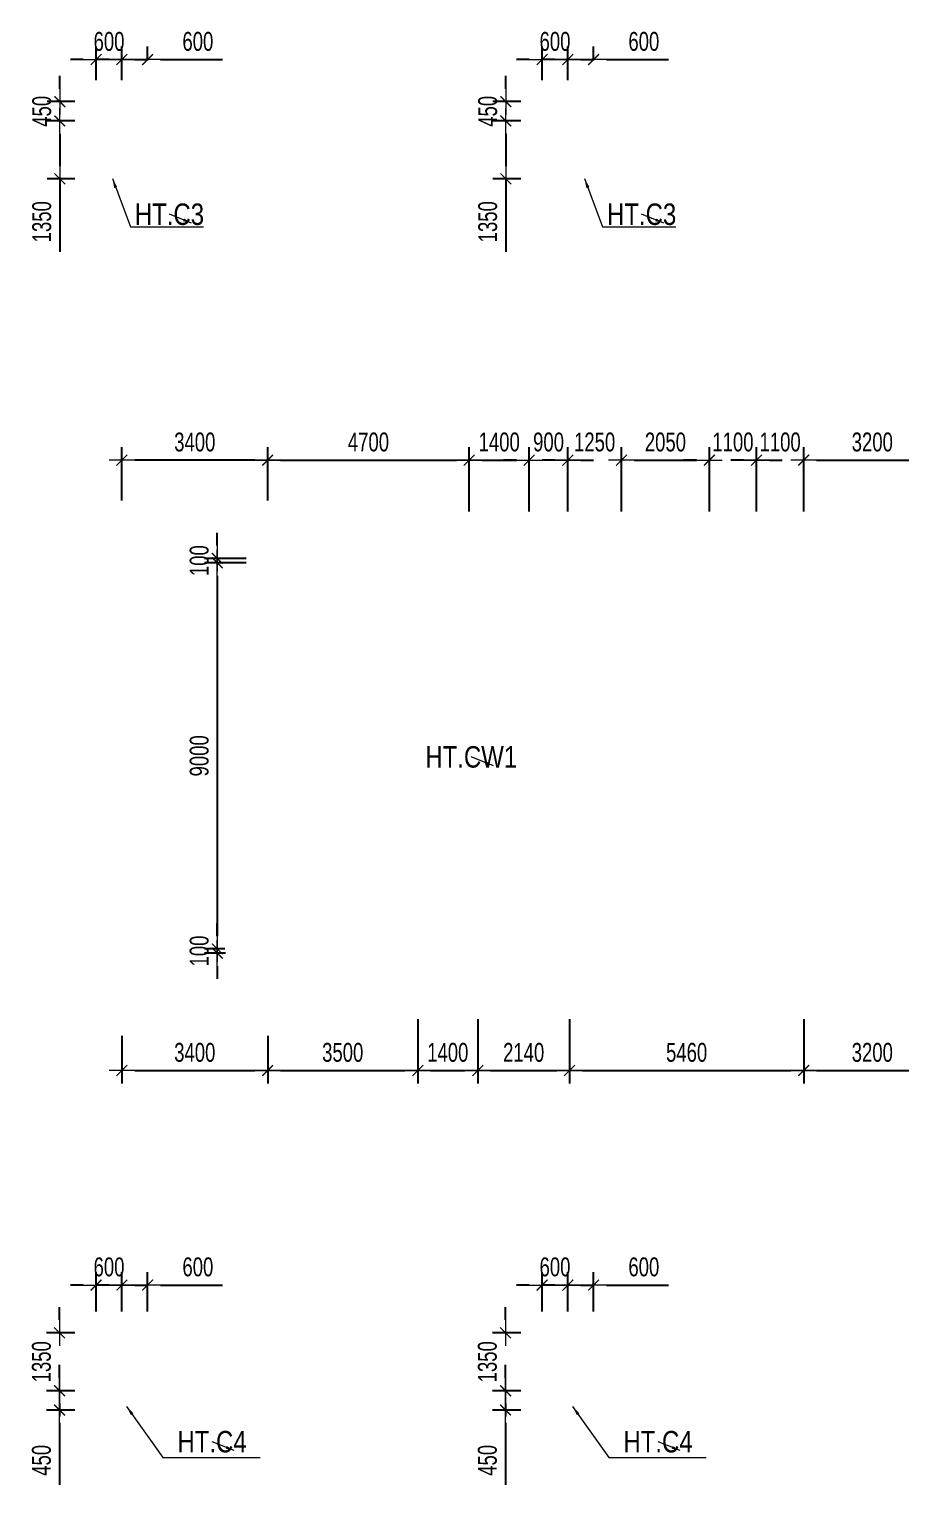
# Model space of a CAD drawing. Header units: millimetres. Extents: x -259680 to 286077, y -1281 to 94455.
# Drawn here: x 138187 to 158517, y 6705 to 40641 of the extents above; entities that cross this region are included whole.
import ezdxf
from ezdxf.enums import TextEntityAlignment as Align

# ---------------------------------------------------------------- set-up
doc = ezdxf.new("R2010")
doc.units = ezdxf.units.MM
doc.layers.get('0').update_dxf_attribs({"lineweight": 20})
doc.layers.get('Defpoints').update_dxf_attribs({"color": 151, "lineweight": 9})
for name, color, linetype, lineweight in [('$1$NDC_S_ANNO', 7, 'Continuous', 20), ('$1$NDC_S_BEAM NAME', 7, 'Continuous', 9), ('$1$NDC_S_DIM', 1, 'Continuous', 15), ('$1$NDC_S_VN TEXT', 7, 'Continuous', 20), ('NDC_S_DIM', 1, 'Continuous', 15)]:
    doc.layers.add(name, color=color, linetype=linetype, lineweight=lineweight)
doc.styles.add('$1$NDC_DIM', font='', dxfattribs={"width": 0.75})
doc.styles.add('$2$ARIAL', font='arial.ttf', dxfattribs={"width": 0.8})
doc.styles.add('NDC_DIM', font='', dxfattribs={"width": 0.75})
doc.styles.get('$1$NDC_DIM').set_extended_font_data('Dotum')
doc.styles.get('NDC_DIM').set_extended_font_data('Dotum')
doc.dimstyles.new('$0$NDC_dim_150', dxfattribs={"dimscale": 150, "dimtxt": 2.2, "dimasz": 1.5, "dimexe": 1.5, "dimexo": 2.5, "dimgap": 1, "dimtad": 1, "dimdec": 0, "dimzin": 0, "dimdsep": 46, "dimtxsty": '$1$NDC_DIM', "dimblk": '$1$DIMMARK', "dimcen": 0.09, "dimdle": 1.2, "dimclrd": 1, "dimclre": 1, "dimclrt": 3, "dimadec": 0, "dimazin": 0, "dimtfac": 1, "dimtdec": 0, "dimtix": 1, "dimtofl": 0, "dimtmove": 0, "dimatfit": 3, "dimfxl": 6, "dimfxlon": 1, "dimtolj": 1, "dimtzin": 0, "dimarcsym": 0})
doc.dimstyles.new('$1$NDC_dim_iso', dxfattribs={"dimtxt": 2.2, "dimasz": 1, "dimexe": 1.5, "dimexo": 2.5, "dimgap": 1, "dimtad": 1, "dimdec": 0, "dimzin": 0, "dimdsep": 46, "dimtxsty": '$1$NDC_DIM', "dimblk": '$1$DIMMARK', "dimcen": 0.09, "dimdle": 1.2, "dimclrd": 1, "dimclre": 1, "dimclrt": 3, "dimadec": 0, "dimazin": 0, "dimtfac": 1, "dimtdec": 0, "dimtix": 1, "dimtofl": 0, "dimtmove": 0, "dimatfit": 3, "dimfxl": 6, "dimfxlon": 1, "dimtolj": 1, "dimtzin": 0, "dimarcsym": 0})
doc.dimstyles.new('NDC_dim_200', dxfattribs={"dimscale": 200, "dimtxt": 2.2, "dimasz": 1.5, "dimexe": 1.5, "dimexo": 2.5, "dimgap": 1, "dimtad": 1, "dimdec": 0, "dimzin": 0, "dimdsep": 46, "dimtxsty": 'NDC_DIM', "dimblk": 'DIMMARK', "dimcen": 0.09, "dimdle": 1.2, "dimclrd": 1, "dimclre": 1, "dimclrt": 3, "dimadec": 0, "dimazin": 0, "dimtfac": 1, "dimtdec": 0, "dimtix": 1, "dimtofl": 0, "dimtmove": 0, "dimatfit": 3, "dimfxl": 6, "dimfxlon": 1, "dimtolj": 1, "dimtzin": 0, "dimarcsym": 0})

# ---------------------------------------------------------------- blocks, each defined once
blk = doc.blocks.new('$1$DIMMARK')
at = {"layer": '$1$NDC_S_DIM', "color": 1}
blk.add_line((-1.5, 0), (1, 0), dxfattribs=at)
at = {"layer": '$1$NDC_S_DIM', "color": 2, "const_width": 0.1}
blk.add_lwpolyline([(-0.42, -0.42), (0.42, 0.42)], dxfattribs=at)
blk = doc.blocks.new('DIMMARK')
at = {"layer": 'NDC_S_DIM', "color": 1}
blk.add_line((-1.5, 0), (1, 0), dxfattribs=at)
at = {"layer": 'NDC_S_DIM', "color": 2, "const_width": 0.1}
blk.add_lwpolyline([(-0.42, -0.42), (0.42, 0.42)], dxfattribs=at)
blk = doc.blocks.new('*D905')
at = {"layer": 'Defpoints', "color": 0, "ltscale": 100, "transparency": 16777216}
for p in [(139750, 38950), (138904, 38500), (139750, 38500)]:
    blk.add_point(p, dxfattribs=at)
at = {"layer": 'NDC_S_DIM', "color": 1, "lineweight": -2, "ltscale": 100, "transparency": 16777216}
for p, q in [((138904, 39250), (138904, 39550)), ((139250, 38950), (138604, 38950)), ((139250, 38500), (138604, 38500)), ((138904, 38200), (138904, 37900))]:
    blk.add_line(p, q, dxfattribs=at)
at = {"layer": 'NDC_S_DIM', "color": 1, "lineweight": -2, "ltscale": 100, "transparency": 16777216, "xscale": 300, "yscale": 300, "zscale": 300}
for p, rotation in [((138904, 38950), 270), ((138904, 38500), 90)]:
    blk.add_blockref('DIMMARK', p, dxfattribs=dict(at, rotation=rotation))
at = {"layer": 'NDC_S_DIM', "color": 3, "ltscale": 100, "transparency": 16777216, "insert": (138483, 38725), "char_height": 440, "attachment_point": 5, "rotation": 90, "style": 'NDC_DIM'}
blk.add_mtext('\\A1;450', dxfattribs=at)
blk = doc.blocks.new('*D906')
at = {"layer": 'Defpoints', "color": 0, "ltscale": 100, "transparency": 16777216}
for p in [(139750, 38500), (138904, 37150), (139750, 37150)]:
    blk.add_point(p, dxfattribs=at)
at = {"layer": 'NDC_S_DIM', "color": 1, "lineweight": -2, "ltscale": 100, "transparency": 16777216}
for p, q in [((139250, 38500), (138604, 38500)), ((138904, 38200), (138904, 37450)), ((139250, 37150), (138604, 37150)), ((138904, 37150), (138904, 35452))]:
    blk.add_line(p, q, dxfattribs=at)
at = {"layer": 'NDC_S_DIM', "color": 1, "lineweight": -2, "ltscale": 100, "transparency": 16777216, "xscale": 300, "yscale": 300, "zscale": 300}
for p, rotation in [((138904, 38500), 90), ((138904, 37150), 270)]:
    blk.add_blockref('DIMMARK', p, dxfattribs=dict(at, rotation=rotation))
at = {"layer": 'NDC_S_DIM', "color": 3, "ltscale": 100, "transparency": 16777216, "insert": (138483, 36151), "char_height": 440, "attachment_point": 5, "rotation": 90, "style": 'NDC_DIM'}
blk.add_mtext('\\A1;1350', dxfattribs=at)
blk = doc.blocks.new('*D907')
at = {"layer": 'Defpoints', "color": 0, "ltscale": 100, "transparency": 16777216}
for p in [(140350, 39932), (139750, 38950), (140350, 38950)]:
    blk.add_point(p, dxfattribs=at)
at = {"layer": 'NDC_S_DIM', "color": 1, "lineweight": -2, "ltscale": 100, "transparency": 16777216}
for p, q in [((139750, 39450), (139750, 40232)), ((140350, 39450), (140350, 40232)), ((139450, 39932), (139150, 39932)), ((140650, 39932), (140950, 39932))]:
    blk.add_line(p, q, dxfattribs=at)
at = {"layer": 'NDC_S_DIM', "color": 1, "lineweight": -2, "ltscale": 100, "transparency": 16777216, "xscale": 300, "yscale": 300, "zscale": 300}
blk.add_blockref('DIMMARK', (139750, 39932), dxfattribs=at)
at = {"layer": 'NDC_S_DIM', "color": 1, "lineweight": -2, "ltscale": 100, "transparency": 16777216, "xscale": 300, "yscale": 300, "zscale": 300, "rotation": 180}
blk.add_blockref('DIMMARK', (140350, 39932), dxfattribs=at)
at = {"layer": 'NDC_S_DIM', "color": 3, "ltscale": 100, "transparency": 16777216, "insert": (140050, 40352), "char_height": 440, "attachment_point": 5, "style": 'NDC_DIM'}
blk.add_mtext('\\A1;600', dxfattribs=at)
blk = doc.blocks.new('*D908')
at = {"layer": 'Defpoints', "color": 0, "ltscale": 100, "transparency": 16777216}
for p in [(140950, 39932), (140350, 39413), (140950, 39413)]:
    blk.add_point(p, dxfattribs=at)
at = {"layer": 'NDC_S_DIM', "color": 1, "lineweight": -2, "ltscale": 100, "transparency": 16777216}
for p, q in [((140350, 39913), (140350, 40232)), ((140950, 39913), (140950, 40232)), ((140050, 39932), (139750, 39932)), ((141250, 39932), (142694, 39932))]:
    blk.add_line(p, q, dxfattribs=at)
at = {"layer": 'NDC_S_DIM', "color": 1, "lineweight": -2, "ltscale": 100, "transparency": 16777216, "xscale": 300, "yscale": 300, "zscale": 300}
blk.add_blockref('DIMMARK', (140350, 39932), dxfattribs=at)
at = {"layer": 'NDC_S_DIM', "color": 1, "lineweight": -2, "ltscale": 100, "transparency": 16777216, "xscale": 300, "yscale": 300, "zscale": 300, "rotation": 180}
blk.add_blockref('DIMMARK', (140950, 39932), dxfattribs=at)
at = {"layer": 'NDC_S_DIM', "color": 3, "ltscale": 100, "transparency": 16777216, "insert": (142122, 40352), "char_height": 440, "attachment_point": 5, "style": 'NDC_DIM'}
blk.add_mtext('\\A1;600', dxfattribs=at)
blk = doc.blocks.new('*D909')
at = {"layer": 'Defpoints', "color": 0, "ltscale": 100, "transparency": 16777216}
for p in [(150150, 38950), (149304, 38500), (150150, 38500)]:
    blk.add_point(p, dxfattribs=at)
at = {"layer": 'NDC_S_DIM', "color": 1, "lineweight": -2, "ltscale": 100, "transparency": 16777216}
for p, q in [((149304, 39250), (149304, 39550)), ((149650, 38950), (149004, 38950)), ((149650, 38500), (149004, 38500)), ((149304, 38200), (149304, 37900))]:
    blk.add_line(p, q, dxfattribs=at)
at = {"layer": 'NDC_S_DIM', "color": 1, "lineweight": -2, "ltscale": 100, "transparency": 16777216, "xscale": 300, "yscale": 300, "zscale": 300}
for p, rotation in [((149304, 38950), 270), ((149304, 38500), 90)]:
    blk.add_blockref('DIMMARK', p, dxfattribs=dict(at, rotation=rotation))
at = {"layer": 'NDC_S_DIM', "color": 3, "ltscale": 100, "transparency": 16777216, "insert": (148883, 38725), "char_height": 440, "attachment_point": 5, "rotation": 90, "style": 'NDC_DIM'}
blk.add_mtext('\\A1;450', dxfattribs=at)
blk = doc.blocks.new('*D910')
at = {"layer": 'Defpoints', "color": 0, "ltscale": 100, "transparency": 16777216}
for p in [(150150, 38500), (149304, 37150), (150150, 37150)]:
    blk.add_point(p, dxfattribs=at)
at = {"layer": 'NDC_S_DIM', "color": 1, "lineweight": -2, "ltscale": 100, "transparency": 16777216}
for p, q in [((149650, 38500), (149004, 38500)), ((149304, 38200), (149304, 37450)), ((149650, 37150), (149004, 37150)), ((149304, 37150), (149304, 35452))]:
    blk.add_line(p, q, dxfattribs=at)
at = {"layer": 'NDC_S_DIM', "color": 1, "lineweight": -2, "ltscale": 100, "transparency": 16777216, "xscale": 300, "yscale": 300, "zscale": 300}
for p, rotation in [((149304, 38500), 90), ((149304, 37150), 270)]:
    blk.add_blockref('DIMMARK', p, dxfattribs=dict(at, rotation=rotation))
at = {"layer": 'NDC_S_DIM', "color": 3, "ltscale": 100, "transparency": 16777216, "insert": (148883, 36151), "char_height": 440, "attachment_point": 5, "rotation": 90, "style": 'NDC_DIM'}
blk.add_mtext('\\A1;1350', dxfattribs=at)
blk = doc.blocks.new('*D911')
at = {"layer": 'Defpoints', "color": 0, "ltscale": 100, "transparency": 16777216}
for p in [(150750, 39932), (150150, 38950), (150750, 38950)]:
    blk.add_point(p, dxfattribs=at)
at = {"layer": 'NDC_S_DIM', "color": 1, "lineweight": -2, "ltscale": 100, "transparency": 16777216}
for p, q in [((150150, 39450), (150150, 40232)), ((150750, 39450), (150750, 40232)), ((149850, 39932), (149550, 39932)), ((151050, 39932), (151350, 39932))]:
    blk.add_line(p, q, dxfattribs=at)
at = {"layer": 'NDC_S_DIM', "color": 1, "lineweight": -2, "ltscale": 100, "transparency": 16777216, "xscale": 300, "yscale": 300, "zscale": 300}
blk.add_blockref('DIMMARK', (150150, 39932), dxfattribs=at)
at = {"layer": 'NDC_S_DIM', "color": 1, "lineweight": -2, "ltscale": 100, "transparency": 16777216, "xscale": 300, "yscale": 300, "zscale": 300, "rotation": 180}
blk.add_blockref('DIMMARK', (150750, 39932), dxfattribs=at)
at = {"layer": 'NDC_S_DIM', "color": 3, "ltscale": 100, "transparency": 16777216, "insert": (150450, 40352), "char_height": 440, "attachment_point": 5, "style": 'NDC_DIM'}
blk.add_mtext('\\A1;600', dxfattribs=at)
blk = doc.blocks.new('*D912')
at = {"layer": 'Defpoints', "color": 0, "ltscale": 100, "transparency": 16777216}
for p in [(151350, 39932), (150750, 39413), (151350, 39413)]:
    blk.add_point(p, dxfattribs=at)
at = {"layer": 'NDC_S_DIM', "color": 1, "lineweight": -2, "ltscale": 100, "transparency": 16777216}
for p, q in [((150750, 39913), (150750, 40232)), ((151350, 39913), (151350, 40232)), ((150450, 39932), (150150, 39932)), ((151650, 39932), (153094, 39932))]:
    blk.add_line(p, q, dxfattribs=at)
at = {"layer": 'NDC_S_DIM', "color": 1, "lineweight": -2, "ltscale": 100, "transparency": 16777216, "xscale": 300, "yscale": 300, "zscale": 300}
blk.add_blockref('DIMMARK', (150750, 39932), dxfattribs=at)
at = {"layer": 'NDC_S_DIM', "color": 1, "lineweight": -2, "ltscale": 100, "transparency": 16777216, "xscale": 300, "yscale": 300, "zscale": 300, "rotation": 180}
blk.add_blockref('DIMMARK', (151350, 39932), dxfattribs=at)
at = {"layer": 'NDC_S_DIM', "color": 3, "ltscale": 100, "transparency": 16777216, "insert": (152522, 40352), "char_height": 440, "attachment_point": 5, "style": 'NDC_DIM'}
blk.add_mtext('\\A1;600', dxfattribs=at)
blk = doc.blocks.new('*D939')
at = {"layer": 'Defpoints', "color": 0, "ltscale": 100, "transparency": 16777216}
for p in [(139750, 10250), (138896, 8900), (139750, 8900)]:
    blk.add_point(p, dxfattribs=at)
at = {"layer": 'NDC_S_DIM', "color": 1, "lineweight": -2, "ltscale": 100, "transparency": 16777216}
for p, q in [((138896, 10550), (138896, 10850)), ((139250, 10250), (138596, 10250)), ((139250, 8900), (138596, 8900)), ((138896, 8600), (138896, 8300))]:
    blk.add_line(p, q, dxfattribs=at)
at = {"layer": 'NDC_S_DIM', "color": 1, "lineweight": -2, "ltscale": 100, "transparency": 16777216, "xscale": 300, "yscale": 300, "zscale": 300}
for p, rotation in [((138896, 10250), 270), ((138896, 8900), 90)]:
    blk.add_blockref('DIMMARK', p, dxfattribs=dict(at, rotation=rotation))
at = {"layer": 'NDC_S_DIM', "color": 3, "ltscale": 100, "transparency": 16777216, "insert": (138475, 9575), "char_height": 440, "attachment_point": 5, "rotation": 90, "style": 'NDC_DIM'}
blk.add_mtext('\\A1;1350', dxfattribs=at)
blk = doc.blocks.new('*D940')
at = {"layer": 'Defpoints', "color": 0, "ltscale": 100, "transparency": 16777216}
for p in [(139750, 8900), (138896, 8450), (139750, 8450)]:
    blk.add_point(p, dxfattribs=at)
at = {"layer": 'NDC_S_DIM', "color": 1, "lineweight": -2, "ltscale": 100, "transparency": 16777216}
for p, q in [((138896, 9200), (138896, 9500)), ((139250, 8900), (138596, 8900)), ((139250, 8450), (138596, 8450)), ((138896, 8150), (138896, 6705))]:
    blk.add_line(p, q, dxfattribs=at)
at = {"layer": 'NDC_S_DIM', "color": 1, "lineweight": -2, "ltscale": 100, "transparency": 16777216, "xscale": 300, "yscale": 300, "zscale": 300}
for p, rotation in [((138896, 8900), 270), ((138896, 8450), 90)]:
    blk.add_blockref('DIMMARK', p, dxfattribs=dict(at, rotation=rotation))
at = {"layer": 'NDC_S_DIM', "color": 3, "ltscale": 100, "transparency": 16777216, "insert": (138475, 7277), "char_height": 440, "attachment_point": 5, "rotation": 90, "style": 'NDC_DIM'}
blk.add_mtext('\\A1;450', dxfattribs=at)
blk = doc.blocks.new('*D941')
at = {"layer": 'Defpoints', "color": 0, "ltscale": 100, "transparency": 16777216}
for p in [(140350, 11363), (139750, 10250), (140350, 10250)]:
    blk.add_point(p, dxfattribs=at)
at = {"layer": 'NDC_S_DIM', "color": 1, "lineweight": -2, "ltscale": 100, "transparency": 16777216}
for p, q in [((139750, 10750), (139750, 11663)), ((140350, 10750), (140350, 11663)), ((139450, 11363), (139150, 11363)), ((140650, 11363), (140950, 11363))]:
    blk.add_line(p, q, dxfattribs=at)
at = {"layer": 'NDC_S_DIM', "color": 1, "lineweight": -2, "ltscale": 100, "transparency": 16777216, "xscale": 300, "yscale": 300, "zscale": 300}
blk.add_blockref('DIMMARK', (139750, 11363), dxfattribs=at)
at = {"layer": 'NDC_S_DIM', "color": 1, "lineweight": -2, "ltscale": 100, "transparency": 16777216, "xscale": 300, "yscale": 300, "zscale": 300, "rotation": 180}
blk.add_blockref('DIMMARK', (140350, 11363), dxfattribs=at)
at = {"layer": 'NDC_S_DIM', "color": 3, "ltscale": 100, "transparency": 16777216, "insert": (140050, 11784), "char_height": 440, "attachment_point": 5, "style": 'NDC_DIM'}
blk.add_mtext('\\A1;600', dxfattribs=at)
blk = doc.blocks.new('*D942')
at = {"layer": 'Defpoints', "color": 0, "ltscale": 100, "transparency": 16777216}
for p in [(140950, 11363), (140350, 10250), (140950, 10250)]:
    blk.add_point(p, dxfattribs=at)
at = {"layer": 'NDC_S_DIM', "color": 1, "lineweight": -2, "ltscale": 100, "transparency": 16777216}
for p, q in [((140350, 10750), (140350, 11663)), ((140950, 10750), (140950, 11663)), ((140050, 11363), (139750, 11363)), ((141250, 11363), (142694, 11363))]:
    blk.add_line(p, q, dxfattribs=at)
at = {"layer": 'NDC_S_DIM', "color": 1, "lineweight": -2, "ltscale": 100, "transparency": 16777216, "xscale": 300, "yscale": 300, "zscale": 300}
blk.add_blockref('DIMMARK', (140350, 11363), dxfattribs=at)
at = {"layer": 'NDC_S_DIM', "color": 1, "lineweight": -2, "ltscale": 100, "transparency": 16777216, "xscale": 300, "yscale": 300, "zscale": 300, "rotation": 180}
blk.add_blockref('DIMMARK', (140950, 11363), dxfattribs=at)
at = {"layer": 'NDC_S_DIM', "color": 3, "ltscale": 100, "transparency": 16777216, "insert": (142122, 11784), "char_height": 440, "attachment_point": 5, "style": 'NDC_DIM'}
blk.add_mtext('\\A1;600', dxfattribs=at)
blk = doc.blocks.new('*D945')
at = {"layer": 'Defpoints', "color": 0, "ltscale": 100, "transparency": 16777216}
for p in [(150150, 10250), (149296, 8900), (150150, 8900)]:
    blk.add_point(p, dxfattribs=at)
at = {"layer": 'NDC_S_DIM', "color": 1, "lineweight": -2, "ltscale": 100, "transparency": 16777216}
for p, q in [((149296, 10550), (149296, 10850)), ((149650, 10250), (148996, 10250)), ((149650, 8900), (148996, 8900)), ((149296, 8600), (149296, 8300))]:
    blk.add_line(p, q, dxfattribs=at)
at = {"layer": 'NDC_S_DIM', "color": 1, "lineweight": -2, "ltscale": 100, "transparency": 16777216, "xscale": 300, "yscale": 300, "zscale": 300}
for p, rotation in [((149296, 10250), 270), ((149296, 8900), 90)]:
    blk.add_blockref('DIMMARK', p, dxfattribs=dict(at, rotation=rotation))
at = {"layer": 'NDC_S_DIM', "color": 3, "ltscale": 100, "transparency": 16777216, "insert": (148875, 9575), "char_height": 440, "attachment_point": 5, "rotation": 90, "style": 'NDC_DIM'}
blk.add_mtext('\\A1;1350', dxfattribs=at)
blk = doc.blocks.new('*D946')
at = {"layer": 'Defpoints', "color": 0, "ltscale": 100, "transparency": 16777216}
for p in [(150150, 8900), (149296, 8450), (150150, 8450)]:
    blk.add_point(p, dxfattribs=at)
at = {"layer": 'NDC_S_DIM', "color": 1, "lineweight": -2, "ltscale": 100, "transparency": 16777216}
for p, q in [((149296, 9200), (149296, 9500)), ((149650, 8900), (148996, 8900)), ((149650, 8450), (148996, 8450)), ((149296, 8150), (149296, 6705))]:
    blk.add_line(p, q, dxfattribs=at)
at = {"layer": 'NDC_S_DIM', "color": 1, "lineweight": -2, "ltscale": 100, "transparency": 16777216, "xscale": 300, "yscale": 300, "zscale": 300}
for p, rotation in [((149296, 8900), 270), ((149296, 8450), 90)]:
    blk.add_blockref('DIMMARK', p, dxfattribs=dict(at, rotation=rotation))
at = {"layer": 'NDC_S_DIM', "color": 3, "ltscale": 100, "transparency": 16777216, "insert": (148875, 7277), "char_height": 440, "attachment_point": 5, "rotation": 90, "style": 'NDC_DIM'}
blk.add_mtext('\\A1;450', dxfattribs=at)
blk = doc.blocks.new('*D943')
at = {"layer": 'Defpoints', "color": 0, "ltscale": 100, "transparency": 16777216}
for p in [(150750, 11363), (150150, 10250), (150750, 10250)]:
    blk.add_point(p, dxfattribs=at)
at = {"layer": 'NDC_S_DIM', "color": 1, "lineweight": -2, "ltscale": 100, "transparency": 16777216}
for p, q in [((150150, 10750), (150150, 11663)), ((150750, 10750), (150750, 11663)), ((149850, 11363), (149550, 11363)), ((151050, 11363), (151350, 11363))]:
    blk.add_line(p, q, dxfattribs=at)
at = {"layer": 'NDC_S_DIM', "color": 1, "lineweight": -2, "ltscale": 100, "transparency": 16777216, "xscale": 300, "yscale": 300, "zscale": 300}
blk.add_blockref('DIMMARK', (150150, 11363), dxfattribs=at)
at = {"layer": 'NDC_S_DIM', "color": 1, "lineweight": -2, "ltscale": 100, "transparency": 16777216, "xscale": 300, "yscale": 300, "zscale": 300, "rotation": 180}
blk.add_blockref('DIMMARK', (150750, 11363), dxfattribs=at)
at = {"layer": 'NDC_S_DIM', "color": 3, "ltscale": 100, "transparency": 16777216, "insert": (150450, 11784), "char_height": 440, "attachment_point": 5, "style": 'NDC_DIM'}
blk.add_mtext('\\A1;600', dxfattribs=at)
blk = doc.blocks.new('*D944')
at = {"layer": 'Defpoints', "color": 0, "ltscale": 100, "transparency": 16777216}
for p in [(151350, 11363), (150750, 10250), (151350, 10250)]:
    blk.add_point(p, dxfattribs=at)
at = {"layer": 'NDC_S_DIM', "color": 1, "lineweight": -2, "ltscale": 100, "transparency": 16777216}
for p, q in [((150750, 10750), (150750, 11663)), ((151350, 10750), (151350, 11663)), ((150450, 11363), (150150, 11363)), ((151650, 11363), (153094, 11363))]:
    blk.add_line(p, q, dxfattribs=at)
at = {"layer": 'NDC_S_DIM', "color": 1, "lineweight": -2, "ltscale": 100, "transparency": 16777216, "xscale": 300, "yscale": 300, "zscale": 300}
blk.add_blockref('DIMMARK', (150750, 11363), dxfattribs=at)
at = {"layer": 'NDC_S_DIM', "color": 1, "lineweight": -2, "ltscale": 100, "transparency": 16777216, "xscale": 300, "yscale": 300, "zscale": 300, "rotation": 180}
blk.add_blockref('DIMMARK', (151350, 11363), dxfattribs=at)
at = {"layer": 'NDC_S_DIM', "color": 3, "ltscale": 100, "transparency": 16777216, "insert": (152522, 11784), "char_height": 440, "attachment_point": 5, "style": 'NDC_DIM'}
blk.add_mtext('\\A1;600', dxfattribs=at)
blk = doc.blocks.new('*D976')
at = {"layer": 'Defpoints', "color": 0, "ltscale": 100, "transparency": 16777216}
for p in [(140350, 30593), (140350, 29149), (143750, 29149)]:
    blk.add_point(p, dxfattribs=at)
at = {"layer": 'NDC_S_DIM', "color": 1, "lineweight": -2, "ltscale": 100, "transparency": 16777216}
for p, q in [((140350, 29649), (140350, 30893)), ((143750, 29649), (143750, 30893)), ((143450, 30593), (140650, 30593))]:
    blk.add_line(p, q, dxfattribs=at)
at = {"layer": 'NDC_S_DIM', "color": 1, "lineweight": -2, "ltscale": 100, "transparency": 16777216, "xscale": 300, "yscale": 300, "zscale": 300, "rotation": 180}
blk.add_blockref('DIMMARK', (140350, 30593), dxfattribs=at)
at = {"layer": 'NDC_S_DIM', "color": 1, "lineweight": -2, "ltscale": 100, "transparency": 16777216, "xscale": 300, "yscale": 300, "zscale": 300}
blk.add_blockref('DIMMARK', (143750, 30593), dxfattribs=at)
at = {"layer": 'NDC_S_DIM', "color": 3, "ltscale": 100, "transparency": 16777216, "insert": (142050, 31014), "char_height": 440, "attachment_point": 5, "style": 'NDC_DIM'}
blk.add_mtext('\\A1;3400', dxfattribs=at)
blk = doc.blocks.new('*D977')
at = {"layer": 'Defpoints', "color": 0, "ltscale": 100, "transparency": 16777216}
for p in [(148450, 30593), (143750, 29149), (148450, 28300)]:
    blk.add_point(p, dxfattribs=at)
at = {"layer": 'NDC_S_DIM', "color": 1, "lineweight": -2, "ltscale": 100, "transparency": 16777216}
for p, q in [((143750, 29649), (143750, 30893)), ((148450, 29393), (148450, 30893)), ((144050, 30593), (148150, 30593))]:
    blk.add_line(p, q, dxfattribs=at)
at = {"layer": 'NDC_S_DIM', "color": 1, "lineweight": -2, "ltscale": 100, "transparency": 16777216, "xscale": 300, "yscale": 300, "zscale": 300, "rotation": 180}
blk.add_blockref('DIMMARK', (143750, 30593), dxfattribs=at)
at = {"layer": 'NDC_S_DIM', "color": 1, "lineweight": -2, "ltscale": 100, "transparency": 16777216, "xscale": 300, "yscale": 300, "zscale": 300}
blk.add_blockref('DIMMARK', (148450, 30593), dxfattribs=at)
at = {"layer": 'NDC_S_DIM', "color": 3, "ltscale": 100, "transparency": 16777216, "insert": (146100, 31014), "char_height": 440, "attachment_point": 5, "style": 'NDC_DIM'}
blk.add_mtext('\\A1;4700', dxfattribs=at)
blk = doc.blocks.new('*D978')
at = {"layer": 'Defpoints', "color": 0, "ltscale": 100, "transparency": 16777216}
for p in [(149850, 30593), (148450, 28300), (149850, 28300)]:
    blk.add_point(p, dxfattribs=at)
at = {"layer": 'NDC_S_DIM', "color": 1, "lineweight": -2, "ltscale": 100, "transparency": 16777216}
for p, q in [((148450, 29393), (148450, 30893)), ((149850, 29393), (149850, 30893)), ((148750, 30593), (149550, 30593))]:
    blk.add_line(p, q, dxfattribs=at)
at = {"layer": 'NDC_S_DIM', "color": 1, "lineweight": -2, "ltscale": 100, "transparency": 16777216, "xscale": 300, "yscale": 300, "zscale": 300, "rotation": 180}
blk.add_blockref('DIMMARK', (148450, 30593), dxfattribs=at)
at = {"layer": 'NDC_S_DIM', "color": 1, "lineweight": -2, "ltscale": 100, "transparency": 16777216, "xscale": 300, "yscale": 300, "zscale": 300}
blk.add_blockref('DIMMARK', (149850, 30593), dxfattribs=at)
at = {"layer": 'NDC_S_DIM', "color": 3, "ltscale": 100, "transparency": 16777216, "insert": (149150, 31014), "char_height": 440, "attachment_point": 5, "style": 'NDC_DIM'}
blk.add_mtext('\\A1;1400', dxfattribs=at)
blk = doc.blocks.new('*D979')
at = {"layer": 'Defpoints', "color": 0, "ltscale": 100, "transparency": 16777216}
for p in [(150750, 30593), (149850, 28300), (150750, 28300)]:
    blk.add_point(p, dxfattribs=at)
at = {"layer": 'NDC_S_DIM', "color": 1, "lineweight": -2, "ltscale": 100, "transparency": 16777216}
for p, q in [((149850, 29393), (149850, 30893)), ((150750, 29393), (150750, 30893)), ((149550, 30593), (149250, 30593)), ((151050, 30593), (151350, 30593))]:
    blk.add_line(p, q, dxfattribs=at)
at = {"layer": 'NDC_S_DIM', "color": 1, "lineweight": -2, "ltscale": 100, "transparency": 16777216, "xscale": 300, "yscale": 300, "zscale": 300}
blk.add_blockref('DIMMARK', (149850, 30593), dxfattribs=at)
at = {"layer": 'NDC_S_DIM', "color": 1, "lineweight": -2, "ltscale": 100, "transparency": 16777216, "xscale": 300, "yscale": 300, "zscale": 300, "rotation": 180}
blk.add_blockref('DIMMARK', (150750, 30593), dxfattribs=at)
at = {"layer": 'NDC_S_DIM', "color": 3, "ltscale": 100, "transparency": 16777216, "insert": (150300, 31014), "char_height": 440, "attachment_point": 5, "style": 'NDC_DIM'}
blk.add_mtext('\\A1;900', dxfattribs=at)
blk = doc.blocks.new('*D980')
at = {"layer": 'Defpoints', "color": 0, "ltscale": 100, "transparency": 16777216}
for p in [(152000, 30593), (150750, 28300), (152000, 28300)]:
    blk.add_point(p, dxfattribs=at)
at = {"layer": 'NDC_S_DIM', "color": 1, "lineweight": -2, "ltscale": 100, "transparency": 16777216}
for p, q in [((150750, 29393), (150750, 30893)), ((152000, 29393), (152000, 30893)), ((150450, 30593), (150150, 30593)), ((152300, 30593), (152600, 30593))]:
    blk.add_line(p, q, dxfattribs=at)
at = {"layer": 'NDC_S_DIM', "color": 1, "lineweight": -2, "ltscale": 100, "transparency": 16777216, "xscale": 300, "yscale": 300, "zscale": 300}
blk.add_blockref('DIMMARK', (150750, 30593), dxfattribs=at)
at = {"layer": 'NDC_S_DIM', "color": 1, "lineweight": -2, "ltscale": 100, "transparency": 16777216, "xscale": 300, "yscale": 300, "zscale": 300, "rotation": 180}
blk.add_blockref('DIMMARK', (152000, 30593), dxfattribs=at)
at = {"layer": 'NDC_S_DIM', "color": 3, "ltscale": 100, "transparency": 16777216, "insert": (151375, 31014), "char_height": 440, "attachment_point": 5, "style": 'NDC_DIM'}
blk.add_mtext('\\A1;1250', dxfattribs=at)
blk = doc.blocks.new('*D981')
at = {"layer": 'Defpoints', "color": 0, "ltscale": 100, "transparency": 16777216}
for p in [(154050, 30593), (152000, 28300), (154050, 28300)]:
    blk.add_point(p, dxfattribs=at)
at = {"layer": 'NDC_S_DIM', "color": 1, "lineweight": -2, "ltscale": 100, "transparency": 16777216}
for p, q in [((152000, 29393), (152000, 30893)), ((154050, 29393), (154050, 30893)), ((152300, 30593), (153750, 30593))]:
    blk.add_line(p, q, dxfattribs=at)
at = {"layer": 'NDC_S_DIM', "color": 1, "lineweight": -2, "ltscale": 100, "transparency": 16777216, "xscale": 300, "yscale": 300, "zscale": 300, "rotation": 180}
blk.add_blockref('DIMMARK', (152000, 30593), dxfattribs=at)
at = {"layer": 'NDC_S_DIM', "color": 1, "lineweight": -2, "ltscale": 100, "transparency": 16777216, "xscale": 300, "yscale": 300, "zscale": 300}
blk.add_blockref('DIMMARK', (154050, 30593), dxfattribs=at)
at = {"layer": 'NDC_S_DIM', "color": 3, "ltscale": 100, "transparency": 16777216, "insert": (153025, 31014), "char_height": 440, "attachment_point": 5, "style": 'NDC_DIM'}
blk.add_mtext('\\A1;2050', dxfattribs=at)
blk = doc.blocks.new('*D982')
at = {"layer": 'Defpoints', "color": 0, "ltscale": 100, "transparency": 16777216}
for p in [(155150, 30593), (154050, 28300), (155150, 28300)]:
    blk.add_point(p, dxfattribs=at)
at = {"layer": 'NDC_S_DIM', "color": 1, "lineweight": -2, "ltscale": 100, "transparency": 16777216}
for p, q in [((154050, 29393), (154050, 30893)), ((155150, 29393), (155150, 30893)), ((153750, 30593), (153450, 30593)), ((155450, 30593), (155750, 30593))]:
    blk.add_line(p, q, dxfattribs=at)
at = {"layer": 'NDC_S_DIM', "color": 1, "lineweight": -2, "ltscale": 100, "transparency": 16777216, "xscale": 300, "yscale": 300, "zscale": 300}
blk.add_blockref('DIMMARK', (154050, 30593), dxfattribs=at)
at = {"layer": 'NDC_S_DIM', "color": 1, "lineweight": -2, "ltscale": 100, "transparency": 16777216, "xscale": 300, "yscale": 300, "zscale": 300, "rotation": 180}
blk.add_blockref('DIMMARK', (155150, 30593), dxfattribs=at)
at = {"layer": 'NDC_S_DIM', "color": 3, "ltscale": 100, "transparency": 16777216, "insert": (154600, 31014), "char_height": 440, "attachment_point": 5, "style": 'NDC_DIM'}
blk.add_mtext('\\A1;1100', dxfattribs=at)
blk = doc.blocks.new('*D983')
at = {"layer": 'Defpoints', "color": 0, "ltscale": 100, "transparency": 16777216}
for p in [(156250, 30593), (155150, 28300), (156250, 28300)]:
    blk.add_point(p, dxfattribs=at)
at = {"layer": 'NDC_S_DIM', "color": 1, "lineweight": -2, "ltscale": 100, "transparency": 16777216}
for p, q in [((155150, 29393), (155150, 30893)), ((156250, 29393), (156250, 30893)), ((154850, 30593), (154550, 30593)), ((156550, 30593), (156850, 30593))]:
    blk.add_line(p, q, dxfattribs=at)
at = {"layer": 'NDC_S_DIM', "color": 1, "lineweight": -2, "ltscale": 100, "transparency": 16777216, "xscale": 300, "yscale": 300, "zscale": 300}
blk.add_blockref('DIMMARK', (155150, 30593), dxfattribs=at)
at = {"layer": 'NDC_S_DIM', "color": 1, "lineweight": -2, "ltscale": 100, "transparency": 16777216, "xscale": 300, "yscale": 300, "zscale": 300, "rotation": 180}
blk.add_blockref('DIMMARK', (156250, 30593), dxfattribs=at)
at = {"layer": 'NDC_S_DIM', "color": 3, "ltscale": 100, "transparency": 16777216, "insert": (155700, 31014), "char_height": 440, "attachment_point": 5, "style": 'NDC_DIM'}
blk.add_mtext('\\A1;1100', dxfattribs=at)
blk = doc.blocks.new('*D984')
at = {"layer": 'Defpoints', "color": 0, "ltscale": 100, "transparency": 16777216}
for p in [(159450, 30593), (156250, 28300), (159450, 28300)]:
    blk.add_point(p, dxfattribs=at)
at = {"layer": 'NDC_S_DIM', "color": 1, "lineweight": -2, "ltscale": 100, "transparency": 16777216}
for p, q in [((156250, 29393), (156250, 30893)), ((159450, 29393), (159450, 30893)), ((156550, 30593), (159150, 30593))]:
    blk.add_line(p, q, dxfattribs=at)
at = {"layer": 'NDC_S_DIM', "color": 1, "lineweight": -2, "ltscale": 100, "transparency": 16777216, "xscale": 300, "yscale": 300, "zscale": 300, "rotation": 180}
blk.add_blockref('DIMMARK', (156250, 30593), dxfattribs=at)
at = {"layer": 'NDC_S_DIM', "color": 1, "lineweight": -2, "ltscale": 100, "transparency": 16777216, "xscale": 300, "yscale": 300, "zscale": 300}
blk.add_blockref('DIMMARK', (159450, 30593), dxfattribs=at)
at = {"layer": 'NDC_S_DIM', "color": 3, "ltscale": 100, "transparency": 16777216, "insert": (157850, 31014), "char_height": 440, "attachment_point": 5, "style": 'NDC_DIM'}
blk.add_mtext('\\A1;3200', dxfattribs=at)
blk = doc.blocks.new('*D997')
at = {"layer": 'Defpoints', "color": 0, "ltscale": 100, "transparency": 16777216}
for p in [(140350, 17675), (143750, 17675), (143750, 16365)]:
    blk.add_point(p, dxfattribs=at)
at = {"layer": 'NDC_S_DIM', "color": 1, "lineweight": -2, "ltscale": 100, "transparency": 16777216}
for p, q in [((140350, 17175), (140350, 16065)), ((143750, 17175), (143750, 16065)), ((140650, 16365), (143450, 16365))]:
    blk.add_line(p, q, dxfattribs=at)
at = {"layer": 'NDC_S_DIM', "color": 1, "lineweight": -2, "ltscale": 100, "transparency": 16777216, "xscale": 300, "yscale": 300, "zscale": 300, "rotation": 180}
blk.add_blockref('DIMMARK', (140350, 16365), dxfattribs=at)
at = {"layer": 'NDC_S_DIM', "color": 1, "lineweight": -2, "ltscale": 100, "transparency": 16777216, "xscale": 300, "yscale": 300, "zscale": 300}
blk.add_blockref('DIMMARK', (143750, 16365), dxfattribs=at)
at = {"layer": 'NDC_S_DIM', "color": 3, "ltscale": 100, "transparency": 16777216, "insert": (142050, 16785), "char_height": 440, "attachment_point": 5, "style": 'NDC_DIM'}
blk.add_mtext('\\A1;3400', dxfattribs=at)
blk = doc.blocks.new('*D998')
at = {"layer": 'Defpoints', "color": 0, "ltscale": 100, "transparency": 16777216}
for p in [(147250, 19100), (143750, 17675), (147250, 16365)]:
    blk.add_point(p, dxfattribs=at)
at = {"layer": 'NDC_S_DIM', "color": 1, "lineweight": -2, "ltscale": 100, "transparency": 16777216}
for p, q in [((147250, 17565), (147250, 16065)), ((143750, 17175), (143750, 16065)), ((144050, 16365), (146950, 16365))]:
    blk.add_line(p, q, dxfattribs=at)
at = {"layer": 'NDC_S_DIM', "color": 1, "lineweight": -2, "ltscale": 100, "transparency": 16777216, "xscale": 300, "yscale": 300, "zscale": 300, "rotation": 180}
blk.add_blockref('DIMMARK', (143750, 16365), dxfattribs=at)
at = {"layer": 'NDC_S_DIM', "color": 1, "lineweight": -2, "ltscale": 100, "transparency": 16777216, "xscale": 300, "yscale": 300, "zscale": 300}
blk.add_blockref('DIMMARK', (147250, 16365), dxfattribs=at)
at = {"layer": 'NDC_S_DIM', "color": 3, "ltscale": 100, "transparency": 16777216, "insert": (145500, 16785), "char_height": 440, "attachment_point": 5, "style": 'NDC_DIM'}
blk.add_mtext('\\A1;3500', dxfattribs=at)
blk = doc.blocks.new('*D999')
at = {"layer": 'Defpoints', "color": 0, "ltscale": 100, "transparency": 16777216}
for p in [(147250, 19100), (148650, 19100), (148650, 16365)]:
    blk.add_point(p, dxfattribs=at)
at = {"layer": 'NDC_S_DIM', "color": 1, "lineweight": -2, "ltscale": 100, "transparency": 16777216}
for p, q in [((147250, 17565), (147250, 16065)), ((148650, 17565), (148650, 16065)), ((147550, 16365), (148350, 16365))]:
    blk.add_line(p, q, dxfattribs=at)
at = {"layer": 'NDC_S_DIM', "color": 1, "lineweight": -2, "ltscale": 100, "transparency": 16777216, "xscale": 300, "yscale": 300, "zscale": 300, "rotation": 180}
blk.add_blockref('DIMMARK', (147250, 16365), dxfattribs=at)
at = {"layer": 'NDC_S_DIM', "color": 1, "lineweight": -2, "ltscale": 100, "transparency": 16777216, "xscale": 300, "yscale": 300, "zscale": 300}
blk.add_blockref('DIMMARK', (148650, 16365), dxfattribs=at)
at = {"layer": 'NDC_S_DIM', "color": 3, "ltscale": 100, "transparency": 16777216, "insert": (147950, 16785), "char_height": 440, "attachment_point": 5, "style": 'NDC_DIM'}
blk.add_mtext('\\A1;1400', dxfattribs=at)
blk = doc.blocks.new('*D1000')
at = {"layer": 'Defpoints', "color": 0, "ltscale": 100, "transparency": 16777216}
for p in [(148650, 19100), (150790, 19100), (150790, 16365)]:
    blk.add_point(p, dxfattribs=at)
at = {"layer": 'NDC_S_DIM', "color": 1, "lineweight": -2, "ltscale": 100, "transparency": 16777216}
for p, q in [((148650, 17565), (148650, 16065)), ((150790, 17565), (150790, 16065)), ((148950, 16365), (150490, 16365))]:
    blk.add_line(p, q, dxfattribs=at)
at = {"layer": 'NDC_S_DIM', "color": 1, "lineweight": -2, "ltscale": 100, "transparency": 16777216, "xscale": 300, "yscale": 300, "zscale": 300, "rotation": 180}
blk.add_blockref('DIMMARK', (148650, 16365), dxfattribs=at)
at = {"layer": 'NDC_S_DIM', "color": 1, "lineweight": -2, "ltscale": 100, "transparency": 16777216, "xscale": 300, "yscale": 300, "zscale": 300}
blk.add_blockref('DIMMARK', (150790, 16365), dxfattribs=at)
at = {"layer": 'NDC_S_DIM', "color": 3, "ltscale": 100, "transparency": 16777216, "insert": (149720, 16785), "char_height": 440, "attachment_point": 5, "style": 'NDC_DIM'}
blk.add_mtext('\\A1;2140', dxfattribs=at)
blk = doc.blocks.new('*D1001')
at = {"layer": 'Defpoints', "color": 0, "ltscale": 100, "transparency": 16777216}
for p in [(150790, 19100), (156250, 19100), (156250, 16365)]:
    blk.add_point(p, dxfattribs=at)
at = {"layer": 'NDC_S_DIM', "color": 1, "lineweight": -2, "ltscale": 100, "transparency": 16777216}
for p, q in [((150790, 17565), (150790, 16065)), ((156250, 17565), (156250, 16065)), ((151090, 16365), (155950, 16365))]:
    blk.add_line(p, q, dxfattribs=at)
at = {"layer": 'NDC_S_DIM', "color": 1, "lineweight": -2, "ltscale": 100, "transparency": 16777216, "xscale": 300, "yscale": 300, "zscale": 300, "rotation": 180}
blk.add_blockref('DIMMARK', (150790, 16365), dxfattribs=at)
at = {"layer": 'NDC_S_DIM', "color": 1, "lineweight": -2, "ltscale": 100, "transparency": 16777216, "xscale": 300, "yscale": 300, "zscale": 300}
blk.add_blockref('DIMMARK', (156250, 16365), dxfattribs=at)
at = {"layer": 'NDC_S_DIM', "color": 3, "ltscale": 100, "transparency": 16777216, "insert": (153520, 16785), "char_height": 440, "attachment_point": 5, "style": 'NDC_DIM'}
blk.add_mtext('\\A1;5460', dxfattribs=at)
blk = doc.blocks.new('*D1002')
at = {"layer": 'Defpoints', "color": 0, "ltscale": 100, "transparency": 16777216}
for p in [(156250, 19100), (159450, 19090), (159450, 16365)]:
    blk.add_point(p, dxfattribs=at)
at = {"layer": 'NDC_S_DIM', "color": 1, "lineweight": -2, "ltscale": 100, "transparency": 16777216}
for p, q in [((156250, 17565), (156250, 16065)), ((159450, 17565), (159450, 16065)), ((156550, 16365), (159150, 16365))]:
    blk.add_line(p, q, dxfattribs=at)
at = {"layer": 'NDC_S_DIM', "color": 1, "lineweight": -2, "ltscale": 100, "transparency": 16777216, "xscale": 300, "yscale": 300, "zscale": 300, "rotation": 180}
blk.add_blockref('DIMMARK', (156250, 16365), dxfattribs=at)
at = {"layer": 'NDC_S_DIM', "color": 1, "lineweight": -2, "ltscale": 100, "transparency": 16777216, "xscale": 300, "yscale": 300, "zscale": 300}
blk.add_blockref('DIMMARK', (159450, 16365), dxfattribs=at)
at = {"layer": 'NDC_S_DIM', "color": 3, "ltscale": 100, "transparency": 16777216, "insert": (157850, 16785), "char_height": 440, "attachment_point": 5, "style": 'NDC_DIM'}
blk.add_mtext('\\A1;3200', dxfattribs=at)
blk = doc.blocks.new('*D1009')
at = {"layer": 'Defpoints', "color": 0, "ltscale": 100, "transparency": 16777216}
for p in [(142575, 28200), (143750, 28300), (143750, 28200)]:
    blk.add_point(p, dxfattribs=at)
at = {"layer": 'NDC_S_DIM', "color": 1, "lineweight": -2, "ltscale": 100, "transparency": 16777216}
for p, q in [((142575, 28600), (142575, 28900)), ((143250, 28300), (142275, 28300)), ((143250, 28200), (142275, 28200)), ((142575, 27900), (142575, 27600))]:
    blk.add_line(p, q, dxfattribs=at)
at = {"layer": 'NDC_S_DIM', "color": 1, "lineweight": -2, "ltscale": 100, "transparency": 16777216, "xscale": 300, "yscale": 300, "zscale": 300}
for p, rotation in [((142575, 28300), 270), ((142575, 28200), 90)]:
    blk.add_blockref('DIMMARK', p, dxfattribs=dict(at, rotation=rotation))
at = {"layer": 'NDC_S_DIM', "color": 3, "ltscale": 100, "transparency": 16777216, "insert": (142155, 28250), "char_height": 440, "attachment_point": 5, "rotation": 90, "style": 'NDC_DIM'}
blk.add_mtext('\\A1;100', dxfattribs=at)
blk = doc.blocks.new('*D1010')
at = {"layer": 'Defpoints', "color": 0, "ltscale": 100, "transparency": 16777216}
for p in [(143750, 28200), (142575, 19200), (143253, 19200)]:
    blk.add_point(p, dxfattribs=at)
at = {"layer": 'NDC_S_DIM', "color": 1, "lineweight": -2, "ltscale": 100, "transparency": 16777216}
for p, q in [((143250, 28200), (142275, 28200)), ((142575, 27900), (142575, 19500)), ((142753, 19200), (142275, 19200))]:
    blk.add_line(p, q, dxfattribs=at)
at = {"layer": 'NDC_S_DIM', "color": 1, "lineweight": -2, "ltscale": 100, "transparency": 16777216, "xscale": 300, "yscale": 300, "zscale": 300}
for p, rotation in [((142575, 28200), 90), ((142575, 19200), 270)]:
    blk.add_blockref('DIMMARK', p, dxfattribs=dict(at, rotation=rotation))
at = {"layer": 'NDC_S_DIM', "color": 3, "ltscale": 100, "transparency": 16777216, "insert": (142155, 23700), "char_height": 440, "attachment_point": 5, "rotation": 90, "style": 'NDC_DIM'}
blk.add_mtext('\\A1;9000', dxfattribs=at)
blk = doc.blocks.new('*D1011')
at = {"layer": 'Defpoints', "color": 0, "ltscale": 100, "transparency": 16777216}
for p in [(142575, 19100), (143253, 19200), (143270, 19100)]:
    blk.add_point(p, dxfattribs=at)
at = {"layer": 'NDC_S_DIM', "color": 1, "lineweight": -2, "ltscale": 100, "transparency": 16777216}
for p, q in [((142575, 19500), (142575, 19800)), ((142753, 19200), (142275, 19200)), ((142770, 19100), (142275, 19100)), ((142575, 18800), (142575, 18500))]:
    blk.add_line(p, q, dxfattribs=at)
at = {"layer": 'NDC_S_DIM', "color": 1, "lineweight": -2, "ltscale": 100, "transparency": 16777216, "xscale": 300, "yscale": 300, "zscale": 300}
for p, rotation in [((142575, 19200), 270), ((142575, 19100), 90)]:
    blk.add_blockref('DIMMARK', p, dxfattribs=dict(at, rotation=rotation))
at = {"layer": 'NDC_S_DIM', "color": 3, "ltscale": 100, "transparency": 16777216, "insert": (142155, 19150), "char_height": 440, "attachment_point": 5, "rotation": 90, "style": 'NDC_DIM'}
blk.add_mtext('\\A1;100', dxfattribs=at)
blk = doc.blocks.new('*U220')
at = {"layer": '$1$NDC_S_ANNO', "ltscale": 0.8, "style": '$2$ARIAL', "width": 0.8}
blk.add_attdef('TEN', text='', height=2.5, dxfattribs=at).set_placement((-2.58, 1.03), align=Align.MIDDLE_CENTER)
at = {"layer": '$1$NDC_S_ANNO', "ltscale": 0.8, "style": '$2$ARIAL', "width": 0.8, "flags": 1}
blk.add_attdef('CHU_THICH', text='', height=2.5, dxfattribs=at).set_placement((0, 0), align=Align.MIDDLE_CENTER)
at = {"layer": 'Defpoints'}
blk.add_leader([(0, 0), (-2.58, 1.03)], dimstyle='$1$NDC_dim_iso', override={"dimgap": 0.625, "dimtad": 0}, dxfattribs=at)
blk = doc.blocks.new('$0$co t check')
at = {"layer": '$1$NDC_S_BEAM NAME', "xscale": 200, "yscale": 200, "zscale": 200}
blk.add_blockref('*U220', (146973, 23470), dxfattribs=at).add_auto_attribs({'TEN': 'HT.CW1'})
at = {"layer": '$1$NDC_S_VN TEXT', "xscale": 200, "yscale": 200, "zscale": 200}
for p, values in [((139935, 36120), {'TEN': 'HT.C3'}), ((150946, 36120), {'TEN': 'HT.C3'}), ((140928, 7506), {'TEN': 'HT.C4'}), ((151328, 7506), {'TEN': 'HT.C4'})]:
    blk.add_blockref('*U220', p, dxfattribs=at).add_auto_attribs(values)
for points in [[(138087, 37158), (138510, 36033), (140215, 36033)], [(149098, 37158), (149521, 36033), (151226, 36033)], [(138419, 8536), (139262, 7347), (141536, 7347)], [(148819, 8536), (149662, 7347), (151936, 7347)]]:
    blk.add_leader(points, dimstyle='$0$NDC_dim_150', override={"dimgap": 1, "dimtad": 0})

msp = doc.modelspace()

# ---------------------------------------------------------------- block references
at = {"layer": '$1$NDC_S_DIM'}
msp.add_blockref('$0$co t check', (2040.6, 0), dxfattribs=at)

# ---------------------------------------------------------------- dimensions: what is measured, and where the dimension line sits
at = {"layer": 'NDC_S_DIM', "ltscale": 100}
for base, p1, p2, picture, middle in [((140350, 39932), (139750, 38950), (140350, 38950), '*D907', (140050, 40352.3)), ((150750, 39932), (150150, 38950), (150750, 38950), '*D911', (150450, 40352.3)), ((140350, 30593.2), (143750, 29148.7), (140350, 29148.7), '*D976', (142050, 31013.5)), ((143750, 16364.7), (140350, 17674.7), (143750, 17674.7), '*D997', (142050, 16785)), ((140350, 11363.3), (139750, 10250), (140350, 10250), '*D941', (140050, 11783.6)), ((150750, 11363.3), (150150, 10250), (150750, 10250), '*D943', (150450, 11783.6))]:
    dim = msp.add_linear_dim(base=base, p1=p1, p2=p2, dimstyle='NDC_dim_200', dxfattribs=at)
    dim.commit()
    dim.dimension.update_dxf_attribs({"geometry": picture, "text_midpoint": middle})
for base, p1, p2, picture, middle in [((140950, 39932), (140350, 39413.2), (140950, 39413.2), '*D908', (142122.1, 39932)), ((151350, 39932), (150750, 39413.2), (151350, 39413.2), '*D912', (152522.1, 39932)), ((140950, 11363.3), (140350, 10250), (140950, 10250), '*D942', (142122.1, 11363.3)), ((151350, 11363.3), (150750, 10250), (151350, 10250), '*D944', (152522.1, 11363.3))]:
    dim = msp.add_linear_dim(base=base, p1=p1, p2=p2, dimstyle='NDC_dim_200', dxfattribs=at)
    dim.commit()
    dim.dimension.update_dxf_attribs({"geometry": picture, "text_midpoint": middle, "dimtype": 160})
for base, p1, p2, picture, middle in [((138903.6, 38500), (139750, 38950), (139750, 38500), '*D905', (138483.3, 38725)), ((149303.6, 38500), (150150, 38950), (150150, 38500), '*D909', (148883.3, 38725)), ((142575.1, 28200), (143750, 28300), (143750, 28200), '*D1009', (142154.8, 28250)), ((138895.6, 8900), (139750, 10250), (139750, 8900), '*D939', (138475.3, 9575)), ((149295.6, 8900), (150150, 10250), (150150, 8900), '*D945', (148875.3, 9575))]:
    dim = msp.add_linear_dim(base=base, p1=p1, p2=p2, angle=90, dimstyle='NDC_dim_200', dxfattribs=at)
    dim.commit()
    dim.dimension.update_dxf_attribs({"geometry": picture, "text_midpoint": middle})
for base, p1, p2, picture, middle in [((138903.6, 37150), (139750, 38500), (139750, 37150), '*D906', (138903.6, 36151)), ((149303.6, 37150), (150150, 38500), (150150, 37150), '*D910', (149303.6, 36151)), ((138895.6, 8450), (139750, 8900), (139750, 8450), '*D940', (138895.6, 7277.5)), ((149295.6, 8450), (150150, 8900), (150150, 8450), '*D946', (149295.6, 7277.5))]:
    dim = msp.add_linear_dim(base=base, p1=p1, p2=p2, angle=90, dimstyle='NDC_dim_200', dxfattribs=at)
    dim.commit()
    dim.dimension.update_dxf_attribs({"geometry": picture, "text_midpoint": middle, "dimtype": 160})
for base, p1, p2, picture, middle in [((148450, 30593.2), (143750, 29148.7), (148450, 28300), '*D977', (146100, 31013.5)), ((149850, 30593.2), (148450, 28300), (149850, 28300), '*D978', (149150, 31013.5)), ((150750, 30593.2), (149850, 28300), (150750, 28300), '*D979', (150300, 31013.5)), ((152000, 30593.2), (150750, 28300), (152000, 28300), '*D980', (151375, 31013.5)), ((154050, 30593.2), (152000, 28300), (154050, 28300), '*D981', (153025, 31013.5)), ((155150, 30593.2), (154050, 28300), (155150, 28300), '*D982', (154600, 31013.5)), ((156250, 30593.2), (155150, 28300), (156250, 28300), '*D983', (155700, 31013.5)), ((159450, 30593.2), (156250, 28300), (159450, 28300), '*D984', (157850, 31013.5)), ((147250, 16364.7), (143750, 17674.7), (147250, 19100), '*D998', (145500, 16785)), ((148650, 16364.7), (147250, 19100), (148650, 19100), '*D999', (147950, 16785)), ((150790, 16364.7), (148650, 19100), (150790, 19100), '*D1000', (149720, 16785)), ((156250, 16364.7), (150790, 19100), (156250, 19100), '*D1001', (153520, 16785)), ((159450, 16364.7), (156250, 19100), (159450, 19090), '*D1002', (157850, 16785))]:
    dim = msp.add_linear_dim(base=base, p1=p1, p2=p2, dimstyle='NDC_dim_200', override={"dimtmove": 1}, dxfattribs=at)
    dim.commit()
    dim.dimension.update_dxf_attribs({"geometry": picture, "text_midpoint": middle})
for base, p1, p2, picture, middle in [((142575.1, 19200), (143750, 28200), (143253, 19200), '*D1010', (142154.8, 23700)), ((142575.1, 19100), (143253, 19200), (143270, 19100), '*D1011', (142154.8, 19150))]:
    dim = msp.add_linear_dim(base=base, p1=p1, p2=p2, angle=90, dimstyle='NDC_dim_200', override={"dimtmove": 1}, dxfattribs=at)
    dim.commit()
    dim.dimension.update_dxf_attribs({"geometry": picture, "text_midpoint": middle})

doc.saveas('drawing.dxf')
